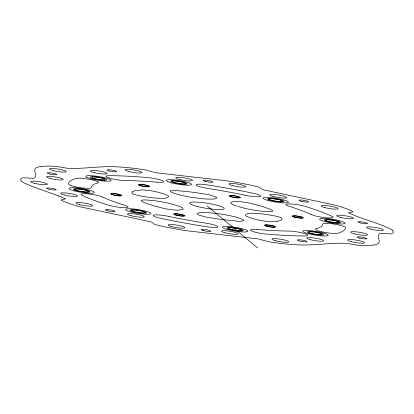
<?xml version="1.0" encoding="UTF-8"?>
<svg xmlns="http://www.w3.org/2000/svg" width="414" height="414" viewBox="0 0 414 414"><rect width="100%" height="100%" fill="white"/><g stroke="black" fill="none" stroke-linecap="round" stroke-linejoin="round"><path stroke-width="0.62" d="M132.475 191.832C129.918 193.887 135.471 194.642 136.755 195.108A15.892 2.349 9.1 0 0 142.421 196.339L150.116 197.519A24.742 3.659 9.1 0 0 156.326 198.146L163.028 198.363A17.616 2.603 9.1 0 0 164.027 198.301L164.995 198.192A38.021 5.62 9.1 0 0 166.138 197.985C168.545 197.752 170.04 195.889 166.309 194.87A24.742 3.659 9.1 0 0 162.495 193.457L156.275 191.796A15.892 2.349 9.1 0 0 150.323 190.657L142.747 189.86L136.76 190.383A55.052 8.135 9.1 0 0 134.208 190.978A56.93 8.415 9.1 0 0 132.485 191.832M277.24 221.267L271.253 221.79L263.677 220.993A15.892 2.349 9.1 0 1 257.725 219.855L251.505 218.194A24.742 3.659 9.1 0 1 247.686 216.781C243.96 215.761 245.45 213.903 247.857 213.665A38.021 5.62 9.1 0 1 249 213.458L249.973 213.35A17.616 2.603 9.1 0 1 250.972 213.288L257.674 213.505A24.742 3.659 9.1 0 1 263.884 214.131L271.579 215.311A15.892 2.349 9.1 0 1 277.245 216.543C278.534 217.008 284.082 217.764 281.525 219.818A56.93 8.415 9.1 0 1 279.802 220.672A55.052 8.135 9.1 0 1 277.23 221.262M40.272 166.64L43.76 166.293A71.767 10.609 9.1 0 1 47.967 166.097L53.913 166.18A6.81 1.004 9.1 0 1 56.666 166.49L58.302 166.754A31.676 4.683 9.1 0 1 59.011 166.878L67.498 168.291A4.119 0.611 9.1 0 0 68.377 168.369C83.995 168.912 99.51 166.102 115.128 166.759A47.196 6.976 9.1 0 1 122.839 167.22L129.121 167.794A71.767 10.609 9.1 0 1 135.849 168.529L143.963 169.636A6.81 1.004 9.1 0 1 146.649 170.211L147.933 170.563A31.676 4.683 9.1 0 1 148.466 170.718L155.007 172.566A4.119 0.611 9.1 0 0 155.954 172.747L228.424 181.032A47.196 6.976 9.1 0 1 237.558 182.543L244.229 183.816A71.767 10.609 9.1 0 1 250.905 185.203L258.093 186.921A6.81 1.004 9.1 0 1 259.681 187.532L260.127 187.837A31.676 4.683 9.1 0 1 260.277 187.966L262.378 189.545A4.119 0.611 9.1 0 0 263.03 189.757L333.539 204.775A47.196 6.976 9.1 0 1 340.608 206.762L345.121 208.247A71.767 10.609 9.1 0 1 349.193 209.753L352.702 211.425A6.81 1.004 9.1 0 1 352.588 211.839L352.029 211.984A31.676 4.683 9.1 0 1 351.734 212.04L348.598 212.744A4.119 0.611 9.1 0 0 348.702 212.905C362.152 219.291 376.931 222.411 390.319 228.921A47.196 6.976 9.1 0 1 392.622 230.624M373.728 245.01L370.24 245.357A71.767 10.609 9.1 0 1 366.033 245.554L360.087 245.471A6.81 1.004 9.1 0 1 357.334 245.16L355.698 244.897A31.676 4.683 9.1 0 1 354.989 244.772L346.502 243.36A4.119 0.611 9.1 0 0 345.623 243.282C330.005 242.739 314.49 245.549 298.872 244.891A47.196 6.976 9.1 0 1 291.161 244.431L284.879 243.856A71.767 10.609 9.1 0 1 278.151 243.121L270.037 242.014A6.81 1.004 9.1 0 1 267.351 241.44L266.067 241.088A31.676 4.683 9.1 0 1 265.534 240.932L258.993 239.085A4.119 0.611 9.1 0 0 258.046 238.904L185.576 230.619A47.196 6.976 9.1 0 1 176.442 229.108L169.771 227.835A71.767 10.609 9.1 0 1 163.095 226.448L155.907 224.73A6.81 1.004 9.1 0 1 154.318 224.119L153.873 223.814A31.676 4.683 9.1 0 1 153.723 223.684L151.622 222.106A4.119 0.611 9.1 0 0 150.97 221.894L80.461 206.876A47.196 6.976 9.1 0 1 73.392 204.889L68.879 203.403A71.767 10.609 9.1 0 1 64.807 201.897L61.298 200.226A6.81 1.004 9.1 0 1 61.412 199.812L61.971 199.667A31.676 4.683 9.1 0 1 62.266 199.61L65.402 198.906A4.119 0.611 9.1 0 0 65.298 198.746L58.607 195.91M257.555 205.127L248.447 202.819L240.498 201.711A15.892 2.349 9.1 0 0 235.701 201.53L232.016 201.98A24.742 3.659 9.1 0 0 230.867 202.788L231.214 203.579L232.29 204.304A17.616 2.603 9.1 0 0 233.035 204.661L234.05 205.08A38.021 5.62 9.1 0 0 235.685 205.68L236.715 206.037M156.445 206.524L165.553 208.832L173.502 209.939A15.892 2.349 9.1 0 0 178.299 210.121L181.984 209.67A24.742 3.659 9.1 0 0 183.133 208.863L182.786 208.076L181.71 207.347A17.616 2.603 9.1 0 0 180.965 206.99L179.95 206.57A38.021 5.62 9.1 0 0 178.315 205.97L169.709 203.424L160.461 201.587A24.742 3.659 9.1 0 0 153.879 200.645L146.835 200.014A15.892 2.349 9.1 0 0 142.68 200.045C138.178 200.578 145.112 202.896 146.494 203.346A55.052 8.135 9.1 0 0 150.903 204.868A56.93 8.415 9.1 0 0 156.456 206.524M238.345 206.565L245.129 208.428L253.539 210.064A24.742 3.659 9.1 0 0 260.121 211.005L267.165 211.637A15.892 2.349 9.1 0 0 271.32 211.606C275.822 211.073 268.888 208.754 267.506 208.304A55.052 8.135 9.1 0 0 263.097 206.783A56.93 8.415 9.1 0 0 257.544 205.127M237.838 206.41L237.543 206.317M58.659 195.931L31.412 186.124L23.681 182.729A47.196 6.976 9.1 0 1 21.378 181.032M207 205.825L257.617 247.939M392.617 230.619L393.253 231.752A71.767 10.609 9.1 0 1 393.171 232.808L391.66 233.791A6.81 1.004 9.1 0 1 389.89 233.853L388.534 233.781A31.676 4.683 9.1 0 1 387.913 233.734L380.73 233.299A4.119 0.611 9.1 0 0 380.249 233.351C375.156 235.654 382.603 242.407 377.076 244.244A47.196 6.976 9.1 0 1 373.738 245.01M21.383 181.032L20.747 179.899A71.767 10.609 9.1 0 1 20.829 178.843L22.34 177.86A6.81 1.004 9.1 0 1 24.11 177.797L25.466 177.87A31.676 4.683 9.1 0 1 26.087 177.916L33.27 178.351A4.119 0.611 9.1 0 0 33.751 178.299C38.844 175.997 31.397 169.243 36.924 167.406A47.196 6.976 9.1 0 1 40.261 166.64M197.494 213.614L197.561 214.048A15.892 2.349 9.1 0 0 199.357 215.213L205.37 216.952L216.734 218.789A55.052 8.135 9.1 0 0 223.695 219.715A56.93 8.415 9.1 0 0 230.965 220.517C235.1 220.476 239.872 222.297 243.748 220.657A15.892 2.349 9.1 0 0 242.878 219.601L238.868 217.981A24.742 3.659 9.1 0 0 233.801 216.543L225.687 214.809A17.616 2.603 9.1 0 0 223.943 214.514L221.956 214.209A38.021 5.62 9.1 0 0 219.172 213.815L208.004 212.594L201.147 212.537A24.742 3.659 9.1 0 0 198.389 213.019L197.494 213.614M216.532 197.939L215.616 198.632A24.742 3.659 9.1 0 1 212.853 199.113L205.996 199.056L194.828 197.835A38.021 5.62 9.1 0 1 192.049 197.442L190.057 197.136A17.616 2.603 9.1 0 1 188.313 196.841L180.199 195.108A24.742 3.659 9.1 0 1 175.138 193.669L171.117 192.044A15.892 2.349 9.1 0 1 170.247 190.994C174.134 189.369 178.884 191.154 183.029 191.128A56.93 8.415 9.1 0 1 190.305 191.936A55.052 8.135 9.1 0 1 197.266 192.867L208.63 194.699L214.643 196.438A15.892 2.349 9.1 0 1 216.434 197.602L216.532 197.939M92.363 176.871L92.063 177.922L98.201 179.474L104.633 179.971L104.933 178.915L98.796 177.368L92.363 176.871M309.367 231.68L309.067 232.735L315.204 234.283L321.637 234.779L321.937 233.729L315.799 232.176L309.367 231.68M76.75 188.882L74.582 189.591L79.504 191.17L86.588 192.039L88.756 191.33L83.835 189.747L76.75 188.882M112.743 193.581L111.216 194.083L114.683 195.196L119.677 195.806L121.204 195.31L117.736 194.192L112.743 193.581M140.501 184.473L138.975 184.975L142.442 186.088L147.436 186.698L148.962 186.196L145.495 185.084L140.501 184.473M175.774 213.821L174.247 214.323L177.715 215.435L182.709 216.046L184.235 215.549L180.773 214.431L175.774 213.821M231.291 195.605L229.765 196.101L233.227 197.219L238.226 197.83L239.753 197.328L236.285 196.215L231.291 195.605M266.564 224.952L265.038 225.454L268.505 226.567L273.499 227.177L275.025 226.675L271.558 225.563L266.564 224.952M294.323 215.844L292.796 216.346L296.264 217.459L301.257 218.069L302.784 217.567L299.317 216.455L294.323 215.844M327.412 219.611L325.244 220.32L330.165 221.904L337.25 222.768L339.418 222.059L334.496 220.481L327.412 219.611M134.886 209.996L131 210.317L134.374 211.823L141.629 213.003L145.516 212.682L142.147 211.181L134.886 209.996M272.371 198.648L268.484 198.968L271.853 200.469L279.114 201.654L283 201.333L279.626 199.827L272.371 198.648M177.296 181.109L171.955 181.022L173.544 182.341L180.473 183.754L185.819 183.847L184.225 182.522L177.296 181.109M233.527 227.897L228.181 227.803L229.775 229.128L236.704 230.541L242.045 230.629L240.456 229.309L233.527 227.897M268.686 200.645A12.87 1.904 9.1 0 0 288.423 202.26A12.87 1.904 9.1 0 0 270.114 197.54A12.87 1.904 9.1 0 0 268.686 200.645M325.275 221.687A12.87 1.904 9.1 0 0 345.017 223.301A12.87 1.904 9.1 0 0 326.703 218.582A12.87 1.904 9.1 0 0 325.275 221.687M308.446 233.729A12.87 1.904 9.1 0 0 328.188 235.343A12.87 1.904 9.1 0 0 309.874 230.624A12.87 1.904 9.1 0 0 308.446 233.729M228.057 229.713A12.87 1.904 9.1 0 0 247.8 231.328A12.87 1.904 9.1 0 0 229.485 226.608A12.87 1.904 9.1 0 0 228.057 229.713M131.202 211.999A12.87 1.904 9.1 0 0 150.944 213.614A12.87 1.904 9.1 0 0 132.63 208.894A12.87 1.904 9.1 0 0 131.202 211.999M74.613 190.957A12.87 1.904 9.1 0 0 94.356 192.572A12.87 1.904 9.1 0 0 76.041 187.852A12.87 1.904 9.1 0 0 74.613 190.957M91.442 178.915A12.87 1.904 9.1 0 0 111.18 180.53A12.87 1.904 9.1 0 0 92.871 175.81A12.87 1.904 9.1 0 0 91.442 178.915M273.4 196.541A8.513 1.258 9.1 0 0 286.529 197.644A8.513 1.258 9.1 0 0 274.508 194.513A8.513 1.258 9.1 0 0 273.4 196.541M301.169 201.256A4.911 0.724 9.1 0 0 308.653 201.851A4.911 0.724 9.1 0 0 301.615 200.055A4.911 0.724 9.1 0 0 301.169 201.256M324.892 207.616A8.513 1.258 9.1 0 0 338.021 208.713A8.513 1.258 9.1 0 0 326.004 205.587A8.513 1.258 9.1 0 0 324.892 207.616M340.344 217.329A8.513 1.258 9.1 0 0 353.38 218.39A8.513 1.258 9.1 0 0 341.245 215.27A8.513 1.258 9.1 0 0 340.344 217.329M360.056 222.913A4.911 0.724 9.1 0 0 367.487 223.482A4.911 0.724 9.1 0 0 360.382 221.692A4.911 0.724 9.1 0 0 360.056 222.913M370.328 229.046A8.513 1.258 9.1 0 0 383.364 230.101A8.513 1.258 9.1 0 0 371.229 226.986A8.513 1.258 9.1 0 0 370.328 229.046M354.581 233.853A8.513 1.258 9.1 0 0 367.523 234.867A8.513 1.258 9.1 0 0 355.274 231.757A8.513 1.258 9.1 0 0 354.581 233.853M359.497 238.122A4.911 0.724 9.1 0 0 366.866 238.666A4.911 0.724 9.1 0 0 359.699 236.886A4.911 0.724 9.1 0 0 359.497 238.122M351.605 241.735A8.513 1.258 9.1 0 0 364.548 242.749A8.513 1.258 9.1 0 0 352.298 239.639A8.513 1.258 9.1 0 0 351.605 241.735M310.712 239.804A8.513 1.258 9.1 0 0 323.557 240.777A8.513 1.258 9.1 0 0 311.199 237.677A8.513 1.258 9.1 0 0 310.712 239.804M299.431 241.01A4.911 0.724 9.1 0 0 307.017 241.657A4.911 0.724 9.1 0 0 300.114 239.851A4.911 0.724 9.1 0 0 299.431 241.01M275.91 240.844A8.513 1.258 9.1 0 0 288.755 241.817A8.513 1.258 9.1 0 0 276.397 238.718A8.513 1.258 9.1 0 0 275.91 240.844M225.03 232.797A8.513 1.258 9.1 0 0 238.247 233.941A8.513 1.258 9.1 0 0 226.344 230.81A8.513 1.258 9.1 0 0 225.03 232.797M203.295 230.603A4.911 0.724 9.1 0 0 210.829 231.219A4.911 0.724 9.1 0 0 203.859 229.418A4.911 0.724 9.1 0 0 203.295 230.603M171.696 226.598A8.513 1.258 9.1 0 0 184.913 227.741A8.513 1.258 9.1 0 0 173.011 224.611A8.513 1.258 9.1 0 0 171.696 226.598M131.109 215.725A8.513 1.258 9.1 0 0 144.238 216.827A8.513 1.258 9.1 0 0 132.216 213.702A8.513 1.258 9.1 0 0 131.109 215.725M107.542 210.798A4.911 0.724 9.1 0 0 115.03 211.394A4.911 0.724 9.1 0 0 107.987 209.598A4.911 0.724 9.1 0 0 107.542 210.798M79.617 204.656A8.513 1.258 9.1 0 0 92.741 205.753A8.513 1.258 9.1 0 0 80.725 202.627A8.513 1.258 9.1 0 0 79.617 204.656M64.361 194.989A8.513 1.258 9.1 0 0 77.402 196.05A8.513 1.258 9.1 0 0 65.267 192.929A8.513 1.258 9.1 0 0 64.361 194.989M48.774 189.172A4.911 0.724 9.1 0 0 56.2 189.741A4.911 0.724 9.1 0 0 49.1 187.951A4.911 0.724 9.1 0 0 48.774 189.172M34.378 183.273A8.513 1.258 9.1 0 0 47.419 184.333A8.513 1.258 9.1 0 0 35.278 181.213A8.513 1.258 9.1 0 0 34.378 183.273M50.327 178.517A8.513 1.258 9.1 0 0 63.27 179.536A8.513 1.258 9.1 0 0 51.02 176.426A8.513 1.258 9.1 0 0 50.327 178.517M49.452 173.989A4.911 0.724 9.1 0 0 56.827 174.537A4.911 0.724 9.1 0 0 49.659 172.752A4.911 0.724 9.1 0 0 49.452 173.989M53.302 170.635A8.513 1.258 9.1 0 0 66.245 171.65A8.513 1.258 9.1 0 0 53.996 168.539A8.513 1.258 9.1 0 0 53.302 170.635M94.397 172.617A8.513 1.258 9.1 0 0 107.247 173.59A8.513 1.258 9.1 0 0 94.884 170.485A8.513 1.258 9.1 0 0 94.397 172.617M109.058 170.982A4.911 0.724 9.1 0 0 116.644 171.629A4.911 0.724 9.1 0 0 109.741 169.823A4.911 0.724 9.1 0 0 109.058 170.982M129.199 171.577A8.513 1.258 9.1 0 0 142.049 172.55A8.513 1.258 9.1 0 0 129.685 169.445A8.513 1.258 9.1 0 0 129.199 171.577M205.308 181.425A4.911 0.724 9.1 0 0 212.843 182.041A4.911 0.724 9.1 0 0 205.872 180.24A4.911 0.724 9.1 0 0 205.308 181.425M232.616 185.617A8.513 1.258 9.1 0 0 245.833 186.761A8.513 1.258 9.1 0 0 233.931 183.625A8.513 1.258 9.1 0 0 232.616 185.617M179.283 179.417A8.513 1.258 9.1 0 0 192.5 180.561A8.513 1.258 9.1 0 0 180.597 177.425A8.513 1.258 9.1 0 0 179.283 179.417M316.125 228.756A117.178 17.321 9.1 0 0 322.734 224.026A11.525 1.703 9.1 0 1 334.165 224.098A11.525 1.703 9.1 0 1 345.499 227.607A140.222 20.726 9.1 0 1 337.586 233.263A11.525 1.703 9.1 0 1 323.065 232.042A11.525 1.703 9.1 0 1 316.125 228.756M256.903 229.459A117.178 17.321 9.1 0 0 288.47 231.038A11.525 1.703 9.1 0 1 304.569 233.568A11.525 1.703 9.1 0 1 304.497 235.996A140.222 20.726 9.1 0 1 266.719 234.112A11.525 1.703 9.1 0 1 251.541 230.919A11.525 1.703 9.1 0 1 256.903 229.459M168.446 216.32A117.178 17.321 9.1 0 0 206.488 223.281A11.525 1.703 9.1 0 1 217.816 226.789A11.525 1.703 9.1 0 1 206.384 226.712A140.222 20.726 9.1 0 1 160.865 218.385A11.525 1.703 9.1 0 1 153.925 215.099A11.525 1.703 9.1 0 1 168.446 216.32M102.579 197.033A117.178 17.321 9.1 0 0 124.8 205.297A11.525 1.703 9.1 0 1 124.728 207.724A11.525 1.703 9.1 0 1 108.634 205.194A140.222 20.726 9.1 0 1 82.039 195.304A11.525 1.703 9.1 0 1 87.401 193.845A11.525 1.703 9.1 0 1 102.579 197.033M97.875 182.895A117.178 17.321 9.1 0 0 91.266 187.625A11.525 1.703 9.1 0 1 79.835 187.552A11.525 1.703 9.1 0 1 68.501 184.044A140.222 20.726 9.1 0 1 76.414 178.387A11.525 1.703 9.1 0 1 90.935 179.609A11.525 1.703 9.1 0 1 97.875 182.895M157.097 182.191A117.178 17.321 9.1 0 0 125.53 180.613A11.525 1.703 9.1 0 1 109.431 178.082A11.525 1.703 9.1 0 1 109.503 175.655A140.222 20.726 9.1 0 1 147.28 177.539A11.525 1.703 9.1 0 1 162.459 180.732A11.525 1.703 9.1 0 1 157.097 182.191M245.554 195.33A117.178 17.321 9.1 0 0 207.512 188.37A11.525 1.703 9.1 0 1 196.184 184.861A11.525 1.703 9.1 0 1 207.616 184.939A140.222 20.726 9.1 0 1 253.135 193.266A11.525 1.703 9.1 0 1 260.075 196.552A11.525 1.703 9.1 0 1 245.554 195.33M311.421 214.618A117.178 17.321 9.1 0 0 289.2 206.353A11.525 1.703 9.1 0 1 289.272 203.926A11.525 1.703 9.1 0 1 305.366 206.457A140.222 20.726 9.1 0 1 331.961 216.346A11.525 1.703 9.1 0 1 326.599 217.805A11.525 1.703 9.1 0 1 311.421 214.618M171.831 182.931A12.87 1.904 9.1 0 0 191.568 184.546A12.87 1.904 9.1 0 0 173.259 179.826A12.87 1.904 9.1 0 0 171.831 182.931M271.16 200.474A8.352 1.237 9.1 0 0 283.973 201.52A8.352 1.237 9.1 0 0 272.086 198.456A8.352 1.237 9.1 0 0 271.16 200.474M327.748 221.511A8.352 1.237 9.1 0 0 340.562 222.561A8.352 1.237 9.1 0 0 328.68 219.498A8.352 1.237 9.1 0 0 327.748 221.511M310.924 233.553A8.352 1.237 9.1 0 0 323.738 234.603A8.352 1.237 9.1 0 0 311.851 231.54A8.352 1.237 9.1 0 0 310.924 233.553M230.536 229.542A8.352 1.237 9.1 0 0 243.349 230.588A8.352 1.237 9.1 0 0 231.462 227.524A8.352 1.237 9.1 0 0 230.536 229.542M133.681 211.823A8.352 1.237 9.1 0 0 146.494 212.874A8.352 1.237 9.1 0 0 134.607 209.81A8.352 1.237 9.1 0 0 133.681 211.823M77.087 190.782A8.352 1.237 9.1 0 0 89.905 191.832A8.352 1.237 9.1 0 0 78.018 188.768A8.352 1.237 9.1 0 0 77.087 190.782M93.916 178.744A8.352 1.237 9.1 0 0 106.729 179.79A8.352 1.237 9.1 0 0 94.842 176.726A8.352 1.237 9.1 0 0 93.916 178.744M174.304 182.755A8.352 1.237 9.1 0 0 187.118 183.806A8.352 1.237 9.1 0 0 175.231 180.742A8.352 1.237 9.1 0 0 174.304 182.755M140.915 185.839A5.775 0.854 9.1 0 0 149.666 186.512A5.775 0.854 9.1 0 0 141.324 184.406A5.775 0.854 9.1 0 0 140.915 185.839M231.478 196.909A5.775 0.854 9.1 0 0 240.436 197.68A5.775 0.854 9.1 0 0 232.352 195.558A5.775 0.854 9.1 0 0 231.478 196.909M294.623 217.179A5.775 0.854 9.1 0 0 303.478 217.904A5.775 0.854 9.1 0 0 295.265 215.787A5.775 0.854 9.1 0 0 294.623 217.179M266.978 226.318A5.775 0.854 9.1 0 0 275.729 226.991A5.775 0.854 9.1 0 0 267.387 224.885A5.775 0.854 9.1 0 0 266.978 226.318M175.966 215.13A5.775 0.854 9.1 0 0 184.923 215.901A5.775 0.854 9.1 0 0 176.84 213.774A5.775 0.854 9.1 0 0 175.966 215.13M113.048 194.916A5.775 0.854 9.1 0 0 121.902 195.641A5.775 0.854 9.1 0 0 113.684 193.524A5.775 0.854 9.1 0 0 113.048 194.916M197.406 206.503A17.502 2.587 9.1 0 0 224.248 208.697A17.502 2.587 9.1 0 0 199.346 202.28A17.502 2.587 9.1 0 0 197.406 206.503"/></g></svg>
